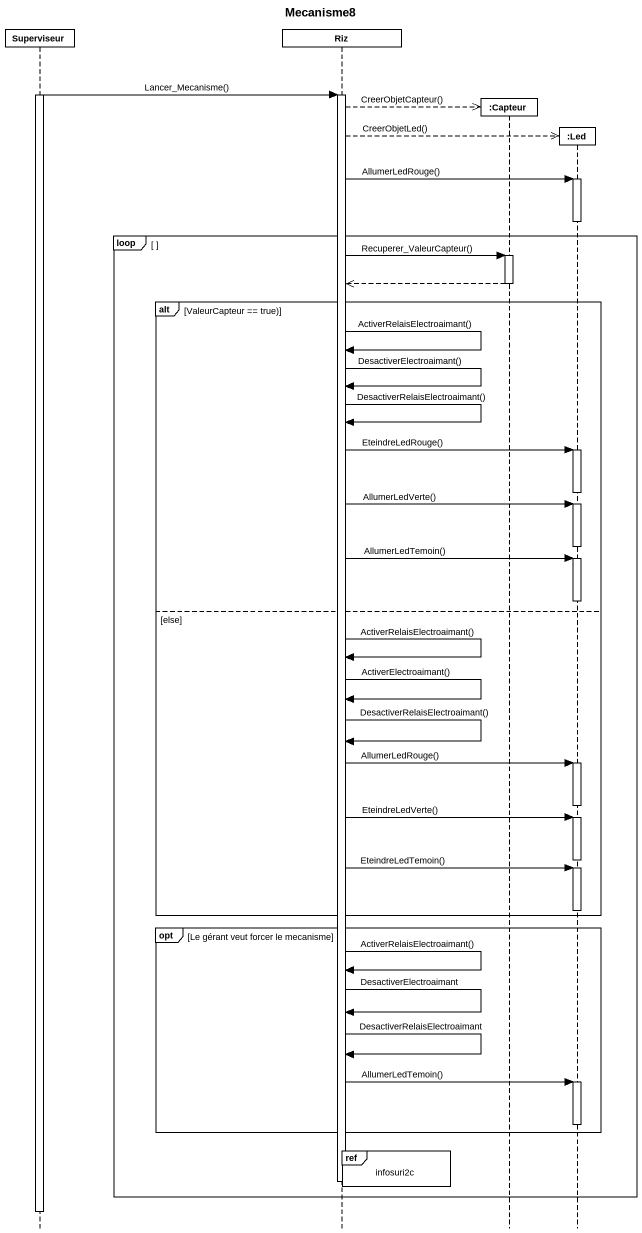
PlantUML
@startuml
title Mecanisme8
hide footbox
participant Superviseur
participant Riz
participant ":Capteur" as Capteur
participant ":Led" as Led

activate Superviseur
Superviseur -> Riz : Lancer_Mecanisme()
activate Riz
Riz -->> Capteur ** : CreerObjetCapteur()
Riz -->> Led ** : CreerObjetLed()
Riz -> Led : AllumerLedRouge()
activate Led
deactivate Led
loop
  Riz -> Capteur : Recuperer_ValeurCapteur()
  activate Capteur
  Capteur -->> Riz
  deactivate Capteur
  alt ValeurCapteur == true)
    Riz -> Riz : ActiverRelaisElectroaimant()
    Riz -> Riz : DesactiverElectroaimant()
    Riz -> Riz : DesactiverRelaisElectroaimant()
    Riz -> Led : EteindreLedRouge()
    activate Led
    deactivate Led
    Riz -> Led : AllumerLedVerte()
    activate Led
    deactivate Led
    Riz -> Led : AllumerLedTemoin()
    activate Led
    deactivate Led
  else else
    Riz -> Riz : ActiverRelaisElectroaimant()
    Riz -> Riz : ActiverElectroaimant()
    Riz -> Riz : DesactiverRelaisElectroaimant()
    Riz -> Led : AllumerLedRouge()
    activate Led
    deactivate Led
    Riz -> Led : EteindreLedVerte()
    activate Led
    deactivate Led
    Riz -> Led : EteindreLedTemoin()
    activate Led
    deactivate Led
  end
  opt Le gérant veut forcer le mecanisme
    Riz -> Riz : ActiverRelaisElectroaimant()
    Riz -> Riz : DesactiverElectroaimant
    Riz -> Riz : DesactiverRelaisElectroaimant
    Riz -> Led : AllumerLedTemoin()
    activate Led
    deactivate Led
  end
  ref over Riz : infosuri2c
  deactivate Riz
end
deactivate Superviseur
@enduml
